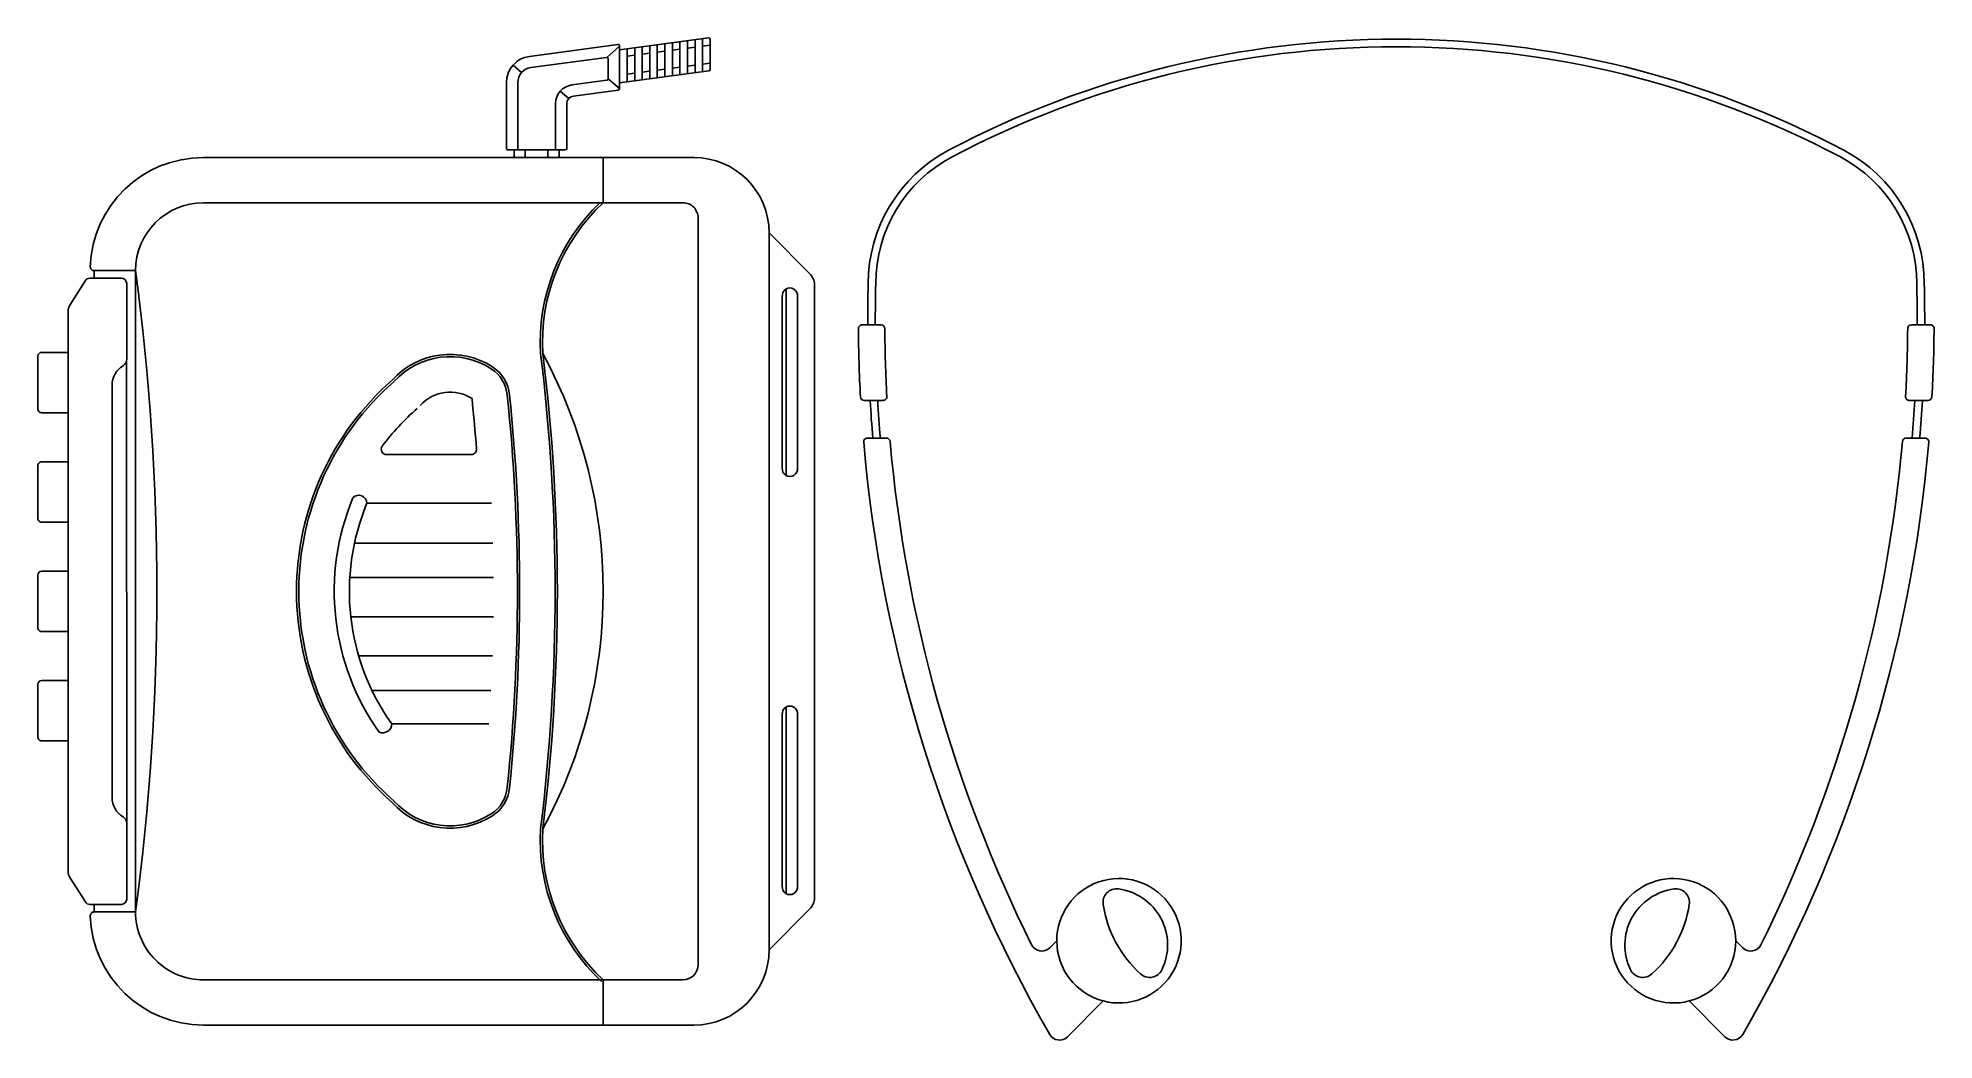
# Model space of a CAD drawing. Extents: x 3.838 to 4.089, y 2.711 to 2.843.
import ezdxf

# ---------------------------------------------------------------- set-up
doc = ezdxf.new("R2010")
doc.units = 0
doc.layers.get('0').update_dxf_attribs({"linetype": 'CONTINUOUS'})

msp = doc.modelspace()

# ---------------------------------------------------------------- linework, layer by layer
at = {"color": 0}
for p, q in [((3.915208663557398, 2.841883314969774), (3.926982230813379, 2.843453123937239)), ((3.924208663557398, 2.83870775192127), (3.924208663557398, 2.843083314969775)), ((3.925208663557398, 2.838841085254603), (3.925208663557397, 2.843216648303108)), ((3.926208663557398, 2.838974418587937), (3.926208663557397, 2.843349981636441)), ((3.927208663557398, 2.839282855200609), (3.927208663557397, 2.843254878357103)), ((3.90324609053708, 2.841013824096266), (3.91498223081338, 2.842578642799773)), ((3.903444336117216, 2.839526982245242), (3.91348223081338, 2.840865368204731)), ((3.913508663557398, 2.840867122624595), (3.915208663557398, 2.842380397219637)), ((3.913708663557398, 2.838044113326522), (3.913708663557398, 2.840667122624595)), ((3.915208663557398, 2.841883314969774), (3.915208663557398, 2.842380397219637)), ((3.915208663557399, 2.837507751921269), (3.915208663557398, 2.841883314969774)), ((3.916208663557398, 2.837641085254603), (3.916208663557398, 2.842016648303108)), ((3.916208663557398, 2.841034842986422), (3.917208663557398, 2.841168176319755)), ((3.917208663557398, 2.837774418587936), (3.917208663557398, 2.842149981636441)), ((3.918208663557398, 2.83790775192127), (3.918208663557398, 2.842380397219637)), ((3.918208663557398, 2.841301509653089), (3.919208663557398, 2.841434842986422)), ((3.919208663557398, 2.838041085254603), (3.919208663557398, 2.842416648303108)), ((3.920208663557398, 2.838174418587936), (3.920208663557398, 2.842549981636441)), ((3.920208663557397, 2.841568176319755), (3.921208663557398, 2.841701509653088)), ((3.921208663557397, 2.83830775192127), (3.921208663557398, 2.842683314969775)), ((3.922208663557398, 2.838441085254603), (3.922208663557398, 2.842816648303108)), ((3.922208663557397, 2.841834842986422), (3.923208663557398, 2.841968176319756)), ((3.923208663557397, 2.838574418587936), (3.923208663557397, 2.842949981636441)), ((3.924208663557398, 2.842101509653089), (3.925208663557397, 2.842234842986422)), ((3.926208663557397, 2.842368176319755), (3.927208663557397, 2.842501509653089)), ((3.902203895322692, 2.838861975706588), (3.901075319146662, 2.839850062653621)), ((3.913708663557398, 2.838044113326522), (3.915208663557399, 2.83673083873148)), ((3.915208663557399, 2.837507751921269), (3.927035096301416, 2.839084609620472)), ((3.916208663557398, 2.838641687523393), (3.917208663557398, 2.838775020856727)), ((3.918208663557398, 2.838908354190059), (3.919208663557398, 2.839041687523393)), ((3.920208663557397, 2.839175020856726), (3.921208663557397, 2.839308354190059)), ((3.922208663557397, 2.839441687523392), (3.923208663557398, 2.839575020856726)), ((3.924208663557398, 2.839708354190059), (3.925208663557398, 2.839841687523393)), ((3.926208663557397, 2.839975020856726), (3.927208663557398, 2.84010835419006)), ((3.900208663557398, 2.828808833832308), (3.900208663557398, 2.837544526443877)), ((3.901708663557398, 2.828608833832309), (3.901708663557399, 2.837544526443877)), ((3.908456279440045, 2.835405610353468), (3.907327703264015, 2.836393697300502)), ((3.908878254257171, 2.837224955473819), (3.913535096301416, 2.837845867746385)), ((3.909076499837307, 2.835738113622795), (3.915035096301417, 2.836532593151343)), ((3.915208663557399, 2.83673083873148), (3.915208663557399, 2.837507751921269)), ((3.906708663557398, 2.828608833832309), (3.906708663557398, 2.834746885722113)), ((3.908208663557398, 2.828808833832309), (3.908208663557398, 2.834746885722113)), ((3.900408663557398, 2.828608833832308), (3.901208663557398, 2.828608833832308)), ((3.901208663557398, 2.828608833832308), (3.907208663557398, 2.828608833832309)), ((3.901208663557398, 2.827608833832309), (3.901208663557398, 2.828608833832309)), ((3.902708663557398, 2.827608833832309), (3.902708663557398, 2.828608833832309)), ((3.905708663557398, 2.827608833832309), (3.905708663557398, 2.828608833832309)), ((3.907208663557398, 2.828608833832309), (3.908008663557398, 2.828608833832309)), ((3.907208663557398, 2.827608833832309), (3.907208663557398, 2.828608833832309)), ((3.860032836480883, 2.827608833832308), (3.901208663557398, 2.827608833832309)), ((3.901208663557398, 2.827608833832309), (3.907208663557398, 2.827608833832309)), ((3.907208663557398, 2.827608833832309), (3.925032836480883, 2.827608833832309)), ((3.913032836480882, 2.821608833832308), (3.913032836480882, 2.827608833832309)), ((3.860032836480883, 2.821608833832308), (3.923614304908192, 2.821608833832308)), ((3.925614304908192, 2.819608833832309), (3.925614304908191, 2.720608833832307)), ((3.935032836480883, 2.817608833832309), (3.940447050043255, 2.812194620269937)), ((3.935032836480882, 2.817608833832309), (3.935032836480882, 2.722608833832307)), ((3.844388779897836, 2.811282893460393), (3.842326965697141, 2.808021584351685)), ((3.845541459734746, 2.811608833832306), (3.844980454973054, 2.811608833832306)), ((3.845541459734746, 2.812608833832306), (3.845541459734746, 2.811608833832306)), ((3.851032836480883, 2.812608833832306), (3.845541459734746, 2.812608833832306)), ((3.849159589063871, 2.811608833832306), (3.845541459734746, 2.811608833832306)), ((3.849859589063871, 2.810908833832306), (3.849859589063871, 2.800860612356111)), ((3.851032836480883, 2.812608833832306), (3.851032836480883, 2.72760883383231)), ((3.941032836480881, 2.810780406707564), (3.941032836480882, 2.729437260957052)), ((3.936777884854896, 2.809175856764679), (3.936777884854896, 2.786450220019475)), ((3.937277884854896, 2.810031122033081), (3.937277884854896, 2.785594954751072)), ((3.938777884854896, 2.809175856764679), (3.938777884854896, 2.786450220019475)), ((3.842094840858324, 2.807220028005783), (3.842094840858323, 2.801782215683554)), ((3.947360949456116, 2.805418814708982), (3.94810808801097, 2.805418814708982)), ((3.94810808801097, 2.805418814708982), (3.949108097905751, 2.805418814708982)), ((3.949108097905751, 2.805418814708982), (3.949861012520568, 2.805418814708982)), ((4.087217626209182, 2.805418814708982), (4.086464711594367, 2.805418814708982)), ((4.088217636103963, 2.805418814708982), (4.087217626209182, 2.805418814708982)), ((4.088964774658818, 2.805418814708982), (4.088217636103963, 2.805418814708982)), ((3.838094840858324, 2.801282215683554), (3.838094840858324, 2.794282215683554)), ((3.842094840858324, 2.801782215683554), (3.838594840858324, 2.801782215683554)), ((3.842094840858323, 2.793782215683554), (3.842094840858324, 2.801782215683554)), ((3.849827373944386, 2.800608833832306), (3.849859589063871, 2.739357055308505)), ((3.848980909407431, 2.799730154175866), (3.848812544909071, 2.799561789677506)), ((3.847933865252631, 2.797440469333947), (3.847933865252631, 2.742777198330669)), ((3.947638229524976, 2.795418814708982), (3.948417422802748, 2.795418814708982)), ((3.948417422802748, 2.795418814708982), (3.949419081856971, 2.795418814708982)), ((3.949419081856971, 2.795418814708982), (3.950142002588826, 2.795418814708982)), ((4.086906642257963, 2.795418814708982), (4.086183721526108, 2.795418814708982)), ((4.087908301312186, 2.795418814708982), (4.086906642257963, 2.795418814708982)), ((4.088687494589958, 2.795418814708982), (4.087908301312186, 2.795418814708982)), ((3.842094840858324, 2.793782215683554), (3.838594840858324, 2.793782215683554)), ((3.842094840858323, 2.793782215683554), (3.842094840858323, 2.787282215683554)), ((3.948061342259794, 2.790418814708982), (3.94877141036105, 2.790418814708982)), ((3.94877141036105, 2.790418814708982), (3.949774963336807, 2.790418814708982)), ((3.949774963336807, 2.790418814708982), (3.950570797971835, 2.790418814708982)), ((4.086550760778127, 2.790418814708982), (4.0857549261431, 2.790418814708982)), ((4.087554313753883, 2.790418814708982), (4.086550760778127, 2.790418814708982)), ((4.08826438185514, 2.790418814708982), (4.087554313753883, 2.790418814708982)), ((3.884309807600636, 2.788228208523343), (3.895541601316249, 2.788228208523343)), ((3.838094840858324, 2.786782215683554), (3.838094840858325, 2.779782215683554)), ((3.842094840858324, 2.787282215683554), (3.838594840858324, 2.787282215683554)), ((3.842094840858324, 2.779282215683554), (3.842094840858323, 2.787282215683554)), ((3.881717253348384, 2.781769766186898), (3.898226418419053, 2.781769766186898)), ((3.842094840858324, 2.779282215683554), (3.838594840858325, 2.779282215683553)), ((3.842094840858324, 2.779282215683554), (3.842094840858323, 2.772782215683554)), ((3.88006054244097, 2.776497539098912), (3.898413921899269, 2.776497539098912)), ((3.842094840858324, 2.772782215683554), (3.838594840858324, 2.772782215683554)), ((3.842094840858323, 2.764782215683554), (3.842094840858324, 2.772782215683554)), ((3.838094840858324, 2.772282215683554), (3.838094840858324, 2.765282215683554)), ((3.879566586124649, 2.771918819904774), (3.898487850354151, 2.771918819904774)), ((3.879566586124649, 2.766735367524209), (3.898471892113352, 2.766735367524209)), ((3.842094840858324, 2.764782215683554), (3.838594840858324, 2.764782215683554)), ((3.842094840858323, 2.764782215683554), (3.842094840858323, 2.758282215683554)), ((3.880614068831095, 2.761551915143643), (3.89835008717242, 2.761551915143643)), ((3.838094840858324, 2.757782215683554), (3.838094840858324, 2.750782215683554)), ((3.842094840858324, 2.758282215683554), (3.838594840858324, 2.758282215683554)), ((3.842094840858323, 2.750282215683554), (3.842094840858324, 2.758282215683554)), ((3.882380671327839, 2.756973195949505), (3.89815432994117, 2.756973195949505)), ((3.884998079040812, 2.752552370754922), (3.897886665997862, 2.752552370754922)), ((3.936777884854896, 2.731041810899937), (3.936777884854896, 2.753767447645141)), ((3.937277884854896, 2.730186545631534), (3.937277884854896, 2.754622712913544)), ((3.938777884854896, 2.731041810899937), (3.938777884854896, 2.753767447645141)), ((3.842094840858324, 2.750282215683554), (3.838594840858324, 2.750282215683554)), ((3.842094840858323, 2.750282215683554), (3.842094840858324, 2.732997639658833)), ((3.849859589063871, 2.72930883383231), (3.849859589063871, 2.739357055308505)), ((3.844388779897836, 2.728934774204223), (3.842326965697141, 2.732196083312931)), ((3.845541459734746, 2.72860883383231), (3.844980454973054, 2.72860883383231)), ((3.845541459734746, 2.727608833832309), (3.845541459734746, 2.72860883383231)), ((3.849159589063871, 2.72860883383231), (3.845541459734746, 2.72860883383231)), ((3.851032836480883, 2.727608833832309), (3.845541459734746, 2.727608833832309)), ((3.935032836480883, 2.722608833832306), (3.940447050043255, 2.728023047394678)), ((3.972233303249591, 2.722860484940357), (3.973162862057467, 2.723790043748233)), ((4.064092420865343, 2.722860484940357), (4.063162862057467, 2.723790043748233)), ((3.860032836480883, 2.718608833832307), (3.923614304908191, 2.718608833832307)), ((3.913032836480882, 2.718608833832307), (3.913032836480882, 2.712608833832307)), ((3.974581092980126, 2.711066139047161), (3.979323859418197, 2.715808905485233)), ((4.061744631134808, 2.711066139047161), (4.057001864696737, 2.715808905485233)), ((3.860032836480883, 2.712608833832308), (3.925032836480882, 2.712608833832308))]:
    msp.add_line(p, q, dxfattribs=at)
for centre, radius, start, end in [((3.927008663557397, 2.843254878357103), 0.0002, 1.16281e-11, 97.59464336859453), ((4.018162862057467, 2.716324932057993), 0.1269627006668458, 62.13092953102079, 117.8690704689796), ((3.903708663557398, 2.837544526443877), 0.0035, 97.59464336859222, 180.0000000000021), ((3.913508663557398, 2.840667122624595), 0.0002, 1.8193e-12, 97.59464336859268), ((3.915008663557398, 2.842380397219637), 0.0002, 1.8193e-12, 97.59464336859268), ((4.018162862057467, 2.716324932057993), 0.1259627006668458, 62.13092953102079, 117.8690704689796), ((3.903708663557398, 2.837544526443877), 0.002, 97.59464336859222, 180.0000000000021), ((3.913508663557398, 2.838044113326522), 0.0002, 277.5946433685895, 0), ((3.927008663557398, 2.839282855200609), 0.0002, 277.5946433685948, 1.18826e-11), ((3.909208663557398, 2.834746885722113), 0.0025, 97.59464336859268, 180), ((3.909208663557398, 2.834746885722113), 0.001, 97.59464336859268, 180), ((3.915008663557399, 2.83673083873148), 0.0002, 277.5946433685895, 0), ((3.900408663557398, 2.828808833832308), 0.0002, 179.9999999999972, 270), ((3.908008663557398, 2.828808833832309), 0.0002, 270, 0), ((3.968162862057467, 2.810881895492455), 0.02, 117.8690704689798, 180), ((4.068162862057467, 2.810881895492455), 0.02, 0, 62.13092953102022), ((3.860032836480883, 2.812608833832308), 0.015, 90.00000000000028, 178.0238917142849), ((3.925032836480883, 2.817608833832309), 0.01, 0, 90), ((3.968162862057467, 2.810881895492455), 0.019, 117.8690704689798, 180), ((4.068162862057467, 2.810881895492455), 0.019, 0, 62.13092953102022), ((3.860032836480883, 2.812608833832308), 0.009, 90.00000000000028, 180), ((3.930226620794758, 2.803131320106758), 0.0255397450959785, 133.6573902452186, 183.4582372005236), ((3.930226620794758, 2.803131320106758), 0.0252397450959785, 132.9389438267743, 183.4582372005236), ((3.923614304908192, 2.819608833832309), 0.002, 359.9999999999998, 90), ((3.845541459734746, 2.813108833832306), 0.0005, 178.0238917142727, 270), ((3.844980454973054, 2.810908833832305), 0.0007, 90, 147.6987427297913), ((3.849159589063871, 2.810908833832306), 0.0007, 0, 90), ((3.535224647022348, 2.770108833832308), 0.3186550839529754, 352.3354483150767, 7.664551684923193), ((3.939032836480882, 2.810780406707564), 0.002, 0, 45), ((3.939032836480882, 2.810780406707563), 0.002, 359.9999999999997, 45), ((4.136991298842309, 2.806256845177601), 0.1888850698944265, 178.5969121284662, 180.2542062562736), ((4.136991298842309, 2.806256845177601), 0.1878850698944265, 178.5969121284662, 180.2555592532826), ((3.899334425272624, 2.806256845177601), 0.1878850698944265, 359.7444407467174, 1.403087871533769), ((3.899334425272624, 2.806256845177601), 0.1888850698944265, 359.7457937437264, 1.403087871533769), ((3.843594840858324, 2.807220028005783), 0.0015, 147.6987427297936, 180), ((3.937777884854896, 2.809305643818494), 0.0010083871673806, 352.6050863468683, 187.3949136531067), ((3.937477884854896, 2.810031122033081), 0.0002, 154.456467747645, 180), ((3.93757011883456, 2.8099870426296), 0.0003022257341038, 120.8296550609102, 154.4564677476434), ((3.947360949456116, 2.804918814708981), 0.0005, 90, 180.4042719254083), ((3.949861012520568, 2.804918814708981), 0.0005, 0.4096728207479203, 90), ((4.086464711594367, 2.804918814708981), 0.0005, 90, 179.5903271792521), ((4.088964774658818, 2.804918814708981), 0.0005, 359.5957280745916, 90), ((4.136991298842309, 2.806256845177601), 0.1901350698944265, 180.4042719254329, 183.1250511796373), ((4.136991298842309, 2.806256845177601), 0.1866350698944265, 180.4096728207567, 183.1668420678675), ((3.899334425272625, 2.806256845177601), 0.1866350698944265, 356.8331579321325, 359.5903271792433), ((3.899334425272625, 2.806256845177601), 0.1901350698944265, 356.8749488203627, 359.5957280745671), ((3.838594840858324, 2.801282215683554), 0.0005, 90, 180), ((3.848859589063872, 2.800860612356111), 0.001, 301.2363148720264, 0), ((3.892738775260205, 2.791161837382989), 0.0103475258779129, 57.1183483037744, 137.8272740510631), ((3.892738775260205, 2.791161837382989), 0.0100475258779129, 57.1183483037744, 137.8272740510631), ((3.648021815960934, 2.770108833832312), 0.2586341898411743, 353.0125154595007, 6.987484540497615), ((3.648021815960934, 2.770108833832312), 0.2589341898411743, 353.0125154595007, 6.987484540497615), ((3.84701721148088, 2.770108833832308), 0.0660156250000016, 331.4999346043929, 28.50006539560675), ((3.850933865252631, 2.797440469333947), 0.003, 121.2363148720117, 180), ((3.909608992622402, 2.770108833832308), 0.0372312166991032, 131.231116190934, 228.768883809065), ((3.909608992622402, 2.770108833832308), 0.0369312166991032, 131.231116190934, 228.768883809065), ((3.895641976704159, 2.795652656282785), 0.0047, 5.889644368679166, 57.11834830377492), ((3.895641976704159, 2.795652656282785), 0.005, 5.889644368679166, 57.11834830377492), ((3.892738775260205, 2.791161837382989), 0.0053475258779129, 57.1183483037744, 137.8272740510631), ((3.648021815960934, 2.770108833832312), 0.2489341898411743, 4.347935863766561, 5.889644368680615), ((3.648021815960934, 2.770108833832312), 0.2536341898411743, 354.1103556313175, 5.889644368680615), ((3.648021815960934, 2.770108833832312), 0.2539341898411743, 354.1103556313175, 5.889644368680615), ((3.947638229524976, 2.795918814708982), 0.0005, 183.1250511796517, 270), ((4.136991298842309, 2.806256845177601), 0.1888850698944265, 183.2893793748462, 184.8099039219071), ((4.136991298842309, 2.806256845177601), 0.1878850698944265, 183.3069061907894, 184.8355649600503), ((3.950142002588826, 2.795918814708982), 0.0005, 270, 3.166842067849728), ((4.086183721526108, 2.795918814708982), 0.0005, 176.8331579321503, 270), ((3.899334425272625, 2.806256845177601), 0.1878850698944265, 355.1644350399497, 356.6930938092106), ((3.899334425272625, 2.806256845177601), 0.1888850698944265, 355.1900960780929, 356.7106206251538), ((4.088687494589958, 2.795918814708982), 0.0005, 270, 356.8749488203483), ((3.838594840858324, 2.794282215683554), 0.0005, 180, 270.0000000000064), ((3.909608992622402, 2.770108833832308), 0.0322312166991032, 131.231116190934, 143.3554453914734), ((3.948061342259794, 2.789918814708982), 0.0005, 90, 184.9424515356661), ((3.950570797971835, 2.789918814708982), 0.0005, 5.008646983709148, 90), ((4.0857549261431, 2.789918814708982), 0.0005, 90, 174.9913530162909), ((4.08826438185514, 2.789918814708982), 0.0005, 355.0575484643339, 90), ((3.884309807600636, 2.788928208523343), 0.0007, 143.3554453914714, 270), ((3.895541601316249, 2.788928208523343), 0.0007, 270, 4.347935863772319), ((4.136991298842309, 2.806256845177601), 0.1901350698944265, 184.9424515356437, 209.9342642517137), ((4.136991298842309, 2.806256845177601), 0.1866350698944265, 185.0086469837329, 206.4062660975859), ((3.899334425272625, 2.806256845177601), 0.1901350698944265, 330.0657357482863, 355.0575484643563), ((3.899334425272625, 2.806256845177601), 0.1866350698944265, 333.5937339024246, 354.9913530162671), ((3.838594840858324, 2.786782215683554), 0.0005, 90, 180.0000000000032), ((3.937777884854896, 2.78632043296566), 0.0010083871673806, 172.6050863468933, 7.394913653131646), ((3.937477884854896, 2.785594954751072), 0.0002, 180, 205.5435322523499), ((3.93757011883456, 2.785639034154554), 0.0003022257341038, 205.5435322523515, 239.1703449390898), ((3.880639192187112, 2.781769766186897), 0.0010780611612726, 2.3602e-11, 136.1484290703773), ((3.909608992622402, 2.770108833832308), 0.0322312166991032, 157.3585967707443, 215.4225734589126), ((3.909608992622402, 2.770108833832308), 0.0302312166991032, 157.3112510909382, 215.5025752291974), ((3.838594840858325, 2.779782215683554), 0.0005, 180.0000000000034, 270.0000000000064), ((3.838594840858324, 2.772282215683554), 0.0005, 90, 180), ((3.838594840858324, 2.765282215683554), 0.0005, 180, 270.0000000000064), ((3.838594840858324, 2.757782215683554), 0.0005, 90.00000000000637, 179.9999999999968), ((3.883788526267081, 2.752552370754923), 0.0012095527737308, 248.426991494178, 359.999999999979), ((3.937777884854896, 2.753897234698956), 0.0010083871673806, 352.6050863468683, 187.3949136531067), ((3.937477884854896, 2.754622712913544), 0.0002, 154.4564677476553, 180), ((3.93757011883456, 2.754578633510062), 0.0003022257341038, 120.8296550609102, 154.4564677476536), ((3.838594840858324, 2.750782215683554), 0.0005, 179.9999999999966, 270.0000000000064), ((3.850933865252631, 2.742777198330669), 0.003, 180, 238.7636851279883), ((3.895641976704158, 2.744565011381829), 0.0047, 302.8816516962181, 354.1103556313208), ((3.895641976704158, 2.744565011381829), 0.005, 302.8816516962181, 354.1103556313208), ((3.848859589063872, 2.739357055308505), 0.001, 0, 58.76368512797361), ((3.892738775260205, 2.749055830281627), 0.0103475258779129, 222.1727259489369, 302.8816516962167), ((3.892738775260205, 2.749055830281627), 0.0100475258779129, 222.1727259489369, 302.8816516962167), ((3.930226620794758, 2.737086347557858), 0.0255397450959785, 176.5417627994764, 227.0610561732257), ((3.930226620794758, 2.737086347557858), 0.0252397450959785, 176.5417627994764, 227.0610561732257), ((3.843594840858324, 2.732997639658833), 0.0015, 180, 212.3012572702063), ((3.937777884854896, 2.730912023846122), 0.0010083871673806, 172.6050863468933, 7.394913653131646), ((3.937477884854896, 2.730186545631534), 0.0002, 180, 205.5435322523499), ((3.93757011883456, 2.730230625035016), 0.0003022257341038, 205.5435322523515, 239.1703449390898), ((3.981412862057467, 2.723790043748233), 0.00825, 255.3323103254558, 179.9999999999938), ((3.981090952608288, 2.72887152957536), 0.0018, 82.57606996157706, 188.8171847957014), ((3.980354456949571, 2.723219311060062), 0.0075, 334.1442077047214, 82.57606996157797), ((4.054912862057467, 2.723790043748233), 0.00825, 6.1683e-12, 284.6676896745442), ((4.055971267165363, 2.723219311060062), 0.0075, 97.42393003842201, 205.855792295272), ((4.055234771506646, 2.72887152957536), 0.0018, 351.1828152042986, 97.42393003842295), ((3.844980454973054, 2.72930883383231), 0.0007, 212.3012572702087, 270), ((3.845541459734746, 2.727108833832309), 0.0005, 90, 181.9761082857273), ((3.849159589063871, 2.72930883383231), 0.0007, 270, 0), ((3.860032836480883, 2.727608833832308), 0.009, 179.9999999999997, 270), ((3.939032836480882, 2.729437260957052), 0.002, 315, 3.053e-13), ((3.939032836480882, 2.729437260957051), 0.002, 315, 0), ((3.939032836480882, 2.729437260957052), 0.002, 315, 3.053e-13), ((3.939032836480882, 2.729437260957051), 0.002, 315, 0), ((3.99475063176061, 2.730990354978156), 0.0156230335177154, 188.8171847956973, 227.9030928705863), ((4.041575092354324, 2.730990354978156), 0.0156230335177154, 312.0969071294137, 351.1828152043028), ((3.860032836480883, 2.727608833832308), 0.015, 181.9761082857182, 270), ((3.925032836480882, 2.722608833832307), 0.01, 270, 359.9999999999998), ((3.971172643077811, 2.723921145112137), 0.0015, 206.4062660962917, 315.000000000012), ((3.981412862057467, 2.723790043748233), 0.0082500000000001, 179.9999999999938, 255.3323103254558), ((4.054912862057467, 2.723790043748233), 0.0082500000000003, 284.6676896745442, 3.0842e-12), ((4.065153081037123, 2.723921145112137), 0.0015, 224.999999999988, 333.5937339037188), ((3.923614304908191, 2.720608833832307), 0.002, 270, 359.9999999999998), ((3.985483855795172, 2.720733497816322), 0.0018, 227.9030928705808, 334.1442077047397), ((4.050841868319762, 2.720733497816322), 0.0018, 205.8557922952537, 312.0969071294192), ((3.973520432808345, 2.71212679921894), 0.0015, 209.9342642517052, 315.000000000012), ((4.062805291306589, 2.71212679921894), 0.0015, 224.999999999988, 330.0657357482948)]:
    msp.add_arc(centre, radius, start, end, dxfattribs=at)

doc.saveas('drawing.dxf')
